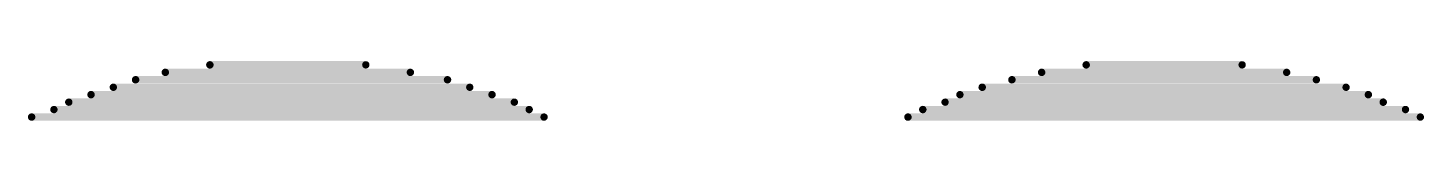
# Model space of a CAD drawing. Header units: inches. Extents: x 0 to 5455, y -5 to 5444.
# Drawn here: x 6.237 to 7.431, y 31.407 to 31.458 of the extents above; entities that cross this region are included whole.
import ezdxf

# ---------------------------------------------------------------- set-up
doc = ezdxf.new("R2010")
doc.units = ezdxf.units.IN
doc.layers.add('Bottom Overlay', color=54, linetype='Continuous')

# ---------------------------------------------------------------- blocks, each defined once
blk = doc.blocks.new('5394DE47_A0E8_4329_8464_7791B7C19310_33')
at = {"layer": 'Bottom Overlay'}
for points in [[(14.8542, -2.4545, 0.00635, 0.00635, 0), (14.416, -2.4545, 0.00635, 0.00635, 0)], [(14.8415, -2.4609, 0.00635, 0.00635, 0), (14.4287, -2.4609, 0.00635, 0.00635, 0)], [(15.6035, -2.4545, 0.00635, 0.00635, 0), (15.1653, -2.4545, 0.00635, 0.00635, 0)], [(15.5844, -2.4609, 0.00635, 0.00635, 0), (15.178, -2.4609, 0.00635, 0.00635, 0)], [(14.8224, -2.4672, 0.00635, 0.00635, 0), (14.4478, -2.4672, 0.00635, 0.00635, 0)], [(14.8097, -2.4736, 0.00635, 0.00635, 0), (14.4605, -2.4736, 0.00635, 0.00635, 0)], [(15.5717, -2.4672, 0.00635, 0.00635, 0), (15.1907, -2.4672, 0.00635, 0.00635, 0)], [(15.5527, -2.4736, 0.00635, 0.00635, 0), (15.2098, -2.4736, 0.00635, 0.00635, 0)], [(14.7907, -2.4799, 0.00635, 0.00635, 0), (14.4795, -2.4799, 0.00635, 0.00635, 0)], [(14.7653, -2.4863, 0.00635, 0.00635, 0), (14.5049, -2.4863, 0.00635, 0.00635, 0)], [(15.5336, -2.4799, 0.00635, 0.00635, 0), (15.2288, -2.4799, 0.00635, 0.00635, 0)], [(15.5146, -2.4863, 0.00635, 0.00635, 0), (15.2479, -2.4863, 0.00635, 0.00635, 0)], [(14.7399, -2.4926, 0.00635, 0.00635, 0), (14.5303, -2.4926, 0.00635, 0.00635, 0)], [(15.4892, -2.4926, 0.00635, 0.00635, 0), (15.2796, -2.4926, 0.00635, 0.00635, 0)], [(14.7018, -2.499, 0.00635, 0.00635, 0), (14.5684, -2.499, 0.00635, 0.00635, 0)], [(15.4511, -2.499, 0.00635, 0.00635, 0), (15.3177, -2.499, 0.00635, 0.00635, 0)]]:
    blk.add_lwpolyline(points, format="xyseb", dxfattribs=at)
for points in [[(14.4145, -2.4545, 0.00317, 0.00317, 1), (14.4176, -2.4545, 0.00317, 0.00317, 1)], [(14.4272, -2.4609, 0.00317, 0.00317, 1), (14.4303, -2.4609, 0.00317, 0.00317, 1)], [(14.8399, -2.4609, 0.00317, 0.00317, 1), (14.8431, -2.4609, 0.00317, 0.00317, 1)], [(14.8526, -2.4545, 0.00317, 0.00317, 1), (14.8558, -2.4545, 0.00317, 0.00317, 1)], [(15.1638, -2.4545, 0.00317, 0.00317, 1), (15.1669, -2.4545, 0.00317, 0.00317, 1)], [(15.1765, -2.4609, 0.00317, 0.00317, 1), (15.1796, -2.4609, 0.00317, 0.00317, 1)], [(15.5829, -2.4609, 0.00317, 0.00317, 1), (15.586, -2.4609, 0.00317, 0.00317, 1)], [(15.6019, -2.4545, 0.00317, 0.00317, 1), (15.6051, -2.4545, 0.00317, 0.00317, 1)], [(14.4462, -2.4672, 0.00317, 0.00317, 1), (14.4494, -2.4672, 0.00317, 0.00317, 1)], [(14.4589, -2.4736, 0.00317, 0.00317, 1), (14.4621, -2.4736, 0.00317, 0.00317, 1)], [(14.8082, -2.4736, 0.00317, 0.00317, 1), (14.8113, -2.4736, 0.00317, 0.00317, 1)], [(14.8209, -2.4672, 0.00317, 0.00317, 1), (14.824, -2.4672, 0.00317, 0.00317, 1)], [(15.1892, -2.4672, 0.00317, 0.00317, 1), (15.1923, -2.4672, 0.00317, 0.00317, 1)], [(15.2082, -2.4736, 0.00317, 0.00317, 1), (15.2114, -2.4736, 0.00317, 0.00317, 1)], [(15.5511, -2.4736, 0.00317, 0.00317, 1), (15.5543, -2.4736, 0.00317, 0.00317, 1)], [(15.5702, -2.4672, 0.00317, 0.00317, 1), (15.5733, -2.4672, 0.00317, 0.00317, 1)], [(14.478, -2.4799, 0.00317, 0.00317, 1), (14.4811, -2.4799, 0.00317, 0.00317, 1)], [(14.5034, -2.4863, 0.00317, 0.00317, 1), (14.5065, -2.4863, 0.00317, 0.00317, 1)], [(14.7637, -2.4863, 0.00317, 0.00317, 1), (14.7669, -2.4863, 0.00317, 0.00317, 1)], [(14.7891, -2.4799, 0.00317, 0.00317, 1), (14.7923, -2.4799, 0.00317, 0.00317, 1)], [(15.2273, -2.4799, 0.00317, 0.00317, 1), (15.2304, -2.4799, 0.00317, 0.00317, 1)], [(15.2463, -2.4863, 0.00317, 0.00317, 1), (15.2495, -2.4863, 0.00317, 0.00317, 1)], [(15.513, -2.4863, 0.00317, 0.00317, 1), (15.5162, -2.4863, 0.00317, 0.00317, 1)], [(15.5321, -2.4799, 0.00317, 0.00317, 1), (15.5352, -2.4799, 0.00317, 0.00317, 1)], [(14.5288, -2.4926, 0.00317, 0.00317, 1), (14.5319, -2.4926, 0.00317, 0.00317, 1)], [(14.7383, -2.4926, 0.00317, 0.00317, 1), (14.7415, -2.4926, 0.00317, 0.00317, 1)], [(15.2781, -2.4926, 0.00317, 0.00317, 1), (15.2812, -2.4926, 0.00317, 0.00317, 1)], [(15.4876, -2.4926, 0.00317, 0.00317, 1), (15.4908, -2.4926, 0.00317, 0.00317, 1)], [(14.5669, -2.499, 0.00317, 0.00317, 1), (14.57, -2.499, 0.00317, 0.00317, 1)], [(14.7002, -2.499, 0.00317, 0.00317, 1), (14.7034, -2.499, 0.00317, 0.00317, 1)], [(15.3162, -2.499, 0.00317, 0.00317, 1), (15.3193, -2.499, 0.00317, 0.00317, 1)], [(15.4495, -2.499, 0.00317, 0.00317, 1), (15.4527, -2.499, 0.00317, 0.00317, 1)]]:
    blk.add_lwpolyline(points, format="xyseb", close=True, dxfattribs=at)

msp = doc.modelspace()

# ---------------------------------------------------------------- block references
at = {"rotation": 180}
msp.add_blockref('5394DE47_A0E8_4329_8464_7791B7C19310_33', (21.844, 28.956), dxfattribs=at)

doc.saveas('drawing.dxf')
